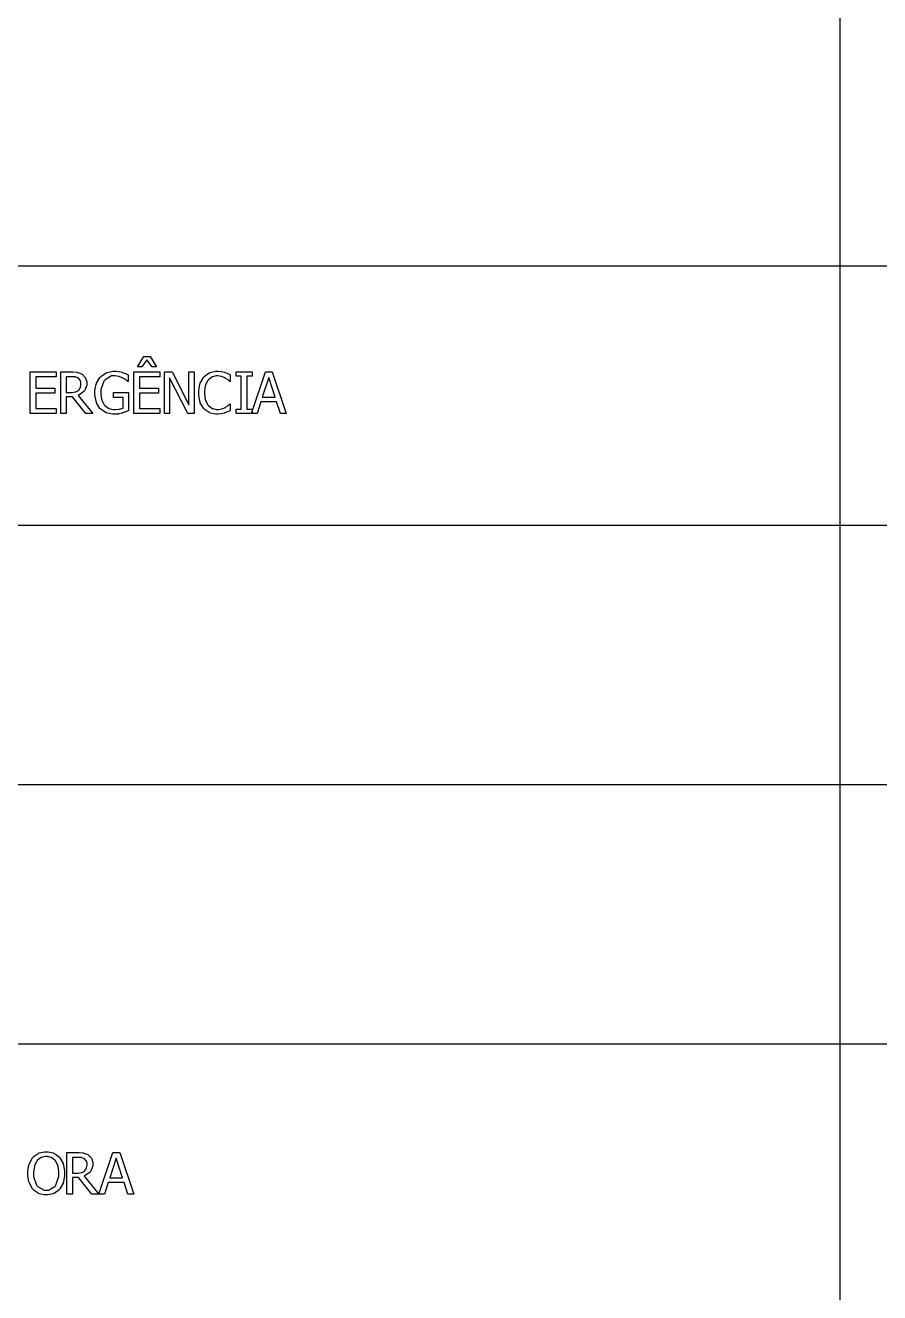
# Model space of a CAD drawing. Header units: millimetres. Extents: x 1974 to 2560, y 1429 to 1567.
# Drawn here: x 2489.68 to 2493.15, y 1522.49 to 1527.66 of the extents above; entities that cross this region are included whole.
import ezdxf

# ---------------------------------------------------------------- set-up
doc = ezdxf.new("R2010")
doc.units = ezdxf.units.MM
doc.layers.add('TEXTO', color=4, linetype='Continuous')

msp = doc.modelspace()

# ---------------------------------------------------------------- linework, layer by layer
at = {"layer": 'TEXTO', "color": 0}
for p, q in [((2492.993, 1531.9544), (2492.993, 1515.0586)), ((2507.7976, 1526.6745), (2478.9131, 1526.6745)), ((2490.1328, 1526.2645), (2490.1587, 1526.3075)), ((2490.1587, 1526.3075), (2490.1844, 1526.3075)), ((2490.1844, 1526.3075), (2490.2103, 1526.2645)), ((2490.1844, 1526.3075), (2490.1844, 1526.3075)), ((2490.1504, 1526.2645), (2490.1328, 1526.2645)), ((2490.1712, 1526.2935), (2490.1504, 1526.2645)), ((2490.1923, 1526.2645), (2490.1712, 1526.2935)), ((2490.2103, 1526.2645), (2490.1923, 1526.2645)), ((2489.6962, 1526.0751), (2489.6962, 1526.244)), ((2489.6962, 1526.244), (2489.8018, 1526.244)), ((2489.8018, 1526.224), (2489.7186, 1526.224)), ((2489.7186, 1526.224), (2489.7186, 1526.1777)), ((2489.8018, 1526.244), (2489.8018, 1526.224)), ((2489.8203, 1526.0751), (2489.8203, 1526.244)), ((2489.8203, 1526.244), (2489.8638, 1526.244)), ((2489.865, 1526.2247), (2489.8428, 1526.2247)), ((2489.8428, 1526.2247), (2489.8428, 1526.1609)), ((2489.8638, 1526.244), (2489.8699, 1526.244)), ((2489.8687, 1526.2247), (2489.865, 1526.2247)), ((2489.8798, 1526.2237), (2489.8687, 1526.2247)), ((2489.8699, 1526.244), (2489.8865, 1526.2427)), ((2489.8808, 1526.2234), (2489.8798, 1526.2237)), ((2489.8818, 1526.2232), (2489.8808, 1526.2234)), ((2489.891, 1526.2195), (2489.8818, 1526.2232)), ((2489.8865, 1526.2427), (2489.8882, 1526.2424)), ((2489.8882, 1526.2424), (2489.8898, 1526.2422)), ((2489.8898, 1526.2422), (2489.9054, 1526.236)), ((2489.8919, 1526.2189), (2489.891, 1526.2195)), ((2489.8928, 1526.2183), (2489.8919, 1526.2189)), ((2489.8995, 1526.2104), (2489.8928, 1526.2183)), ((2489.9, 1526.2095), (2489.8995, 1526.2104)), ((2489.9003, 1526.2086), (2489.9, 1526.2095)), ((2489.9026, 1526.1997), (2489.9003, 1526.2086)), ((2489.9026, 1526.1964), (2489.9026, 1526.1997)), ((2489.9026, 1526.1929), (2489.9026, 1526.1964)), ((2489.9026, 1526.1964), (2489.9026, 1526.1964)), ((2489.9054, 1526.236), (2489.9069, 1526.235)), ((2489.9069, 1526.235), (2489.9084, 1526.2342)), ((2489.9084, 1526.2342), (2489.92, 1526.2219)), ((2489.92, 1526.2219), (2489.9209, 1526.2204)), ((2489.9209, 1526.2204), (2489.9217, 1526.2189)), ((2489.9217, 1526.2189), (2489.926, 1526.2034)), ((2489.926, 1526.2034), (2489.926, 1526.1981)), ((2489.926, 1526.1981), (2489.926, 1526.1904)), ((2489.9654, 1526.1963), (2489.9663, 1526.199)), ((2489.9663, 1526.199), (2489.98, 1526.222)), ((2489.98, 1526.222), (2489.9818, 1526.2239)), ((2489.9818, 1526.2239), (2489.9835, 1526.2258)), ((2489.9956, 1526.2062), (2489.9831, 1526.1719)), ((2489.9835, 1526.2258), (2490.0047, 1526.2401)), ((2489.9981, 1526.2092), (2489.9956, 1526.2062)), ((2490.0006, 1526.2124), (2489.9981, 1526.2092)), ((2490.0276, 1526.2276), (2490.0006, 1526.2124)), ((2490.0047, 1526.2401), (2490.0073, 1526.2411)), ((2490.0073, 1526.2411), (2490.0097, 1526.2421)), ((2490.0097, 1526.2421), (2490.0325, 1526.2471)), ((2490.0375, 1526.2276), (2490.0276, 1526.2276)), ((2490.0325, 1526.2471), (2490.0402, 1526.2471)), ((2490.0419, 1526.2276), (2490.0375, 1526.2276)), ((2490.0402, 1526.2471), (2490.0443, 1526.2471)), ((2490.0551, 1526.2258), (2490.0419, 1526.2276)), ((2490.0443, 1526.2471), (2490.0552, 1526.2461)), ((2490.0565, 1526.2254), (2490.0551, 1526.2258)), ((2490.0552, 1526.2461), (2490.0565, 1526.2458)), ((2490.0565, 1526.2458), (2490.0578, 1526.2456)), ((2490.058, 1526.225), (2490.0565, 1526.2254)), ((2490.0578, 1526.2456), (2490.0703, 1526.2428)), ((2490.0711, 1526.2203), (2490.058, 1526.225)), ((2490.0703, 1526.2428), (2490.0716, 1526.2424)), ((2490.0722, 1526.2197), (2490.0711, 1526.2203)), ((2490.0716, 1526.2424), (2490.0724, 1526.2421)), ((2490.0736, 1526.2191), (2490.0722, 1526.2197)), ((2490.0724, 1526.2421), (2490.083, 1526.2382)), ((2490.0841, 1526.2131), (2490.0736, 1526.2191)), ((2490.083, 1526.2382), (2490.0842, 1526.2376)), ((2490.0848, 1526.2125), (2490.0841, 1526.2131)), ((2490.0842, 1526.2376), (2490.0853, 1526.2371)), ((2490.0855, 1526.2121), (2490.0848, 1526.2125)), ((2490.0853, 1526.2371), (2490.0946, 1526.2329)), ((2490.0928, 1526.2061), (2490.0855, 1526.2121)), ((2490.0936, 1526.2055), (2490.0928, 1526.2061)), ((2490.0955, 1526.2055), (2490.0936, 1526.2055)), ((2490.0946, 1526.2329), (2490.0955, 1526.2325)), ((2490.0955, 1526.2325), (2490.0955, 1526.2055)), ((2490.1183, 1526.0751), (2490.1183, 1526.244)), ((2490.1183, 1526.244), (2490.2239, 1526.244)), ((2490.2239, 1526.224), (2490.1409, 1526.224)), ((2490.1409, 1526.224), (2490.1409, 1526.1777)), ((2490.2239, 1526.244), (2490.2239, 1526.224)), ((2490.2426, 1526.0751), (2490.2426, 1526.244)), ((2490.2426, 1526.244), (2490.2744, 1526.244)), ((2490.3381, 1526.0751), (2490.2636, 1526.2207)), ((2490.2636, 1526.2207), (2490.2636, 1526.0751)), ((2490.2744, 1526.244), (2490.3424, 1526.1103)), ((2490.3424, 1526.1103), (2490.3424, 1526.244)), ((2490.3424, 1526.244), (2490.3634, 1526.244)), ((2490.3634, 1526.244), (2490.3634, 1526.0751)), ((2490.3634, 1526.244), (2490.3634, 1526.244)), ((2490.3873, 1526.1963), (2490.3883, 1526.199)), ((2490.3883, 1526.199), (2490.4013, 1526.2219)), ((2490.4013, 1526.2219), (2490.403, 1526.2238)), ((2490.403, 1526.2238), (2490.4047, 1526.2257)), ((2490.4047, 1526.2257), (2490.4247, 1526.2401)), ((2490.4192, 1526.209), (2490.4099, 1526.191)), ((2490.4204, 1526.2104), (2490.4192, 1526.209)), ((2490.4216, 1526.2119), (2490.4204, 1526.2104)), ((2490.4356, 1526.2228), (2490.4216, 1526.2119)), ((2490.4247, 1526.2401), (2490.427, 1526.2411)), ((2490.427, 1526.2411), (2490.4292, 1526.2421)), ((2490.4292, 1526.2421), (2490.4508, 1526.2471)), ((2490.4373, 1526.2235), (2490.4356, 1526.2228)), ((2490.4389, 1526.2242), (2490.4373, 1526.2235)), ((2490.4526, 1526.2278), (2490.4389, 1526.2242)), ((2490.4508, 1526.2471), (2490.458, 1526.2471)), ((2490.4577, 1526.2278), (2490.4526, 1526.2278)), ((2490.4619, 1526.2278), (2490.4577, 1526.2278)), ((2490.458, 1526.2471), (2490.462, 1526.2471)), ((2490.4741, 1526.226), (2490.4619, 1526.2278)), ((2490.462, 1526.2471), (2490.4726, 1526.2461)), ((2490.4726, 1526.2461), (2490.4739, 1526.2458)), ((2490.4739, 1526.2458), (2490.4751, 1526.2456)), ((2490.4753, 1526.2256), (2490.4741, 1526.226)), ((2490.4751, 1526.2456), (2490.4866, 1526.243)), ((2490.4766, 1526.2252), (2490.4753, 1526.2256)), ((2490.4884, 1526.2204), (2490.4766, 1526.2252)), ((2490.4866, 1526.243), (2490.4877, 1526.2426)), ((2490.4877, 1526.2426), (2490.4885, 1526.2424)), ((2490.4894, 1526.2198), (2490.4884, 1526.2204)), ((2490.4885, 1526.2424), (2490.4979, 1526.2388)), ((2490.4905, 1526.2192), (2490.4894, 1526.2198)), ((2490.5, 1526.2129), (2490.4905, 1526.2192)), ((2490.4979, 1526.2388), (2490.4989, 1526.2383)), ((2490.4989, 1526.2383), (2490.4998, 1526.238)), ((2490.4998, 1526.238), (2490.5092, 1526.2334)), ((2490.5008, 1526.2122), (2490.5, 1526.2129)), ((2490.5015, 1526.2116), (2490.5008, 1526.2122)), ((2490.5079, 1526.2061), (2490.5015, 1526.2116)), ((2490.5084, 1526.2057), (2490.5079, 1526.2061)), ((2490.5102, 1526.2057), (2490.5084, 1526.2057)), ((2490.5092, 1526.2334), (2490.5102, 1526.2328)), ((2490.5102, 1526.2328), (2490.5102, 1526.2057)), ((2490.5341, 1526.2268), (2490.5341, 1526.244)), ((2490.5341, 1526.244), (2490.5996, 1526.244)), ((2490.5556, 1526.2268), (2490.5341, 1526.2268)), ((2490.5556, 1526.0923), (2490.5556, 1526.2268)), ((2490.5996, 1526.2268), (2490.578, 1526.2268)), ((2490.578, 1526.2268), (2490.578, 1526.0923)), ((2490.5969, 1526.0751), (2490.6539, 1526.244)), ((2490.5996, 1526.244), (2490.5996, 1526.2268)), ((2490.6671, 1526.2211), (2490.6411, 1526.1414)), ((2490.6539, 1526.244), (2490.6815, 1526.244)), ((2490.6932, 1526.1414), (2490.6671, 1526.2211)), ((2490.6815, 1526.244), (2490.7384, 1526.0751)), ((2489.7186, 1526.1777), (2489.7961, 1526.1777)), ((2489.7961, 1526.1578), (2489.7186, 1526.1578)), ((2489.7186, 1526.1578), (2489.7186, 1526.0951)), ((2489.7961, 1526.1777), (2489.7961, 1526.1578)), ((2489.8428, 1526.1609), (2489.8625, 1526.1609)), ((2489.8625, 1526.1609), (2489.8668, 1526.1609)), ((2489.8668, 1526.1609), (2489.8785, 1526.1624)), ((2489.8785, 1526.1624), (2489.8799, 1526.1626)), ((2489.8799, 1526.1626), (2489.8812, 1526.1629)), ((2489.8812, 1526.1629), (2489.8921, 1526.1688)), ((2489.8936, 1526.1496), (2489.891, 1526.1486)), ((2489.891, 1526.1486), (2489.9511, 1526.0751)), ((2489.891, 1526.1486), (2489.891, 1526.1486)), ((2489.8921, 1526.1688), (2489.8931, 1526.1696)), ((2489.8931, 1526.1696), (2489.8938, 1526.1705)), ((2489.915, 1526.1651), (2489.8936, 1526.1496)), ((2489.8938, 1526.1705), (2489.8999, 1526.18)), ((2489.8999, 1526.18), (2489.9002, 1526.181)), ((2489.9002, 1526.181), (2489.9006, 1526.1821)), ((2489.9006, 1526.1821), (2489.9026, 1526.1929)), ((2489.9166, 1526.1671), (2489.915, 1526.1651)), ((2489.9182, 1526.1693), (2489.9166, 1526.1671)), ((2489.926, 1526.1904), (2489.9182, 1526.1693)), ((2489.9597, 1526.169), (2489.9645, 1526.1937)), ((2489.9597, 1526.1598), (2489.9597, 1526.169)), ((2489.9597, 1526.1509), (2489.9597, 1526.1598)), ((2489.9644, 1526.1244), (2489.9597, 1526.1509)), ((2489.9645, 1526.1937), (2489.9654, 1526.1963)), ((2489.9831, 1526.1719), (2489.9831, 1526.1604)), ((2489.9831, 1526.1604), (2489.9831, 1526.1531)), ((2489.9831, 1526.1531), (2489.9864, 1526.1328)), ((2490.0349, 1526.1403), (2490.0349, 1526.16)), ((2490.0349, 1526.16), (2490.0961, 1526.16)), ((2490.0961, 1526.16), (2490.0961, 1526.0863)), ((2490.1409, 1526.1777), (2490.2184, 1526.1777)), ((2490.2184, 1526.1578), (2490.1409, 1526.1578)), ((2490.1409, 1526.1578), (2490.1409, 1526.0951)), ((2490.2184, 1526.1777), (2490.2184, 1526.1578)), ((2490.382, 1526.1686), (2490.3864, 1526.1937)), ((2490.382, 1526.1593), (2490.382, 1526.1686)), ((2490.382, 1526.1506), (2490.382, 1526.1593)), ((2490.3866, 1526.1244), (2490.382, 1526.1506)), ((2490.3864, 1526.1937), (2490.3873, 1526.1963)), ((2490.4086, 1526.1866), (2490.4054, 1526.1662)), ((2490.4054, 1526.1662), (2490.4054, 1526.1593)), ((2490.4054, 1526.1593), (2490.4054, 1526.1519)), ((2490.4054, 1526.1519), (2490.4088, 1526.1316)), ((2490.4092, 1526.1888), (2490.4086, 1526.1866)), ((2490.4099, 1526.191), (2490.4092, 1526.1888)), ((2489.7186, 1526.0951), (2489.8018, 1526.0951)), ((2489.8018, 1526.0951), (2489.8018, 1526.0751)), ((2489.8684, 1526.1422), (2489.8428, 1526.1422)), ((2489.8428, 1526.1422), (2489.8428, 1526.0751)), ((2489.922, 1526.0751), (2489.8684, 1526.1422)), ((2489.9653, 1526.1216), (2489.9644, 1526.1244)), ((2489.9662, 1526.1189), (2489.9653, 1526.1216)), ((2489.9799, 1526.0957), (2489.9662, 1526.1189)), ((2489.9818, 1526.0938), (2489.9799, 1526.0957)), ((2489.9835, 1526.092), (2489.9818, 1526.0938)), ((2489.9864, 1526.1328), (2489.987, 1526.1306)), ((2489.987, 1526.1306), (2489.9877, 1526.1286)), ((2489.9877, 1526.1286), (2489.9973, 1526.1107)), ((2489.9973, 1526.1107), (2489.9985, 1526.1091)), ((2489.9985, 1526.1091), (2489.9997, 1526.1077)), ((2489.9997, 1526.1077), (2490.0142, 1526.0966)), ((2490.0142, 1526.0966), (2490.016, 1526.0958)), ((2490.016, 1526.0958), (2490.0176, 1526.0951)), ((2490.0176, 1526.0951), (2490.0337, 1526.0911)), ((2490.0739, 1526.1403), (2490.0349, 1526.1403)), ((2490.0596, 1526.0928), (2490.0728, 1526.0962)), ((2490.0728, 1526.0962), (2490.0739, 1526.0966)), ((2490.0739, 1526.0966), (2490.0739, 1526.1403)), ((2490.1409, 1526.0951), (2490.2239, 1526.0951)), ((2490.2239, 1526.0951), (2490.2239, 1526.0751)), ((2490.3876, 1526.1216), (2490.3866, 1526.1244)), ((2490.3884, 1526.1189), (2490.3876, 1526.1216)), ((2490.4014, 1526.096), (2490.3884, 1526.1189)), ((2490.4032, 1526.0941), (2490.4014, 1526.096)), ((2490.4048, 1526.0923), (2490.4032, 1526.0941)), ((2490.4088, 1526.1316), (2490.4096, 1526.1295)), ((2490.4096, 1526.1295), (2490.4102, 1526.1274)), ((2490.4102, 1526.1274), (2490.4197, 1526.1098)), ((2490.4197, 1526.1098), (2490.421, 1526.1083)), ((2490.421, 1526.1083), (2490.4222, 1526.107)), ((2490.4222, 1526.107), (2490.436, 1526.0964)), ((2490.436, 1526.0964), (2490.4376, 1526.0956)), ((2490.4376, 1526.0956), (2490.4392, 1526.0949)), ((2490.4392, 1526.0949), (2490.4531, 1526.0915)), ((2490.4622, 1526.0915), (2490.4744, 1526.0934)), ((2490.4744, 1526.0934), (2490.4758, 1526.0938)), ((2490.4758, 1526.0938), (2490.4772, 1526.0942)), ((2490.4772, 1526.0942), (2490.4894, 1526.0992)), ((2490.4894, 1526.0992), (2490.4906, 1526.0998)), ((2490.4906, 1526.0998), (2490.4915, 1526.1003)), ((2490.4915, 1526.1003), (2490.5005, 1526.1064)), ((2490.5005, 1526.1064), (2490.5013, 1526.107)), ((2490.5013, 1526.107), (2490.502, 1526.1077)), ((2490.502, 1526.1077), (2490.5079, 1526.1129)), ((2490.5079, 1526.1129), (2490.5084, 1526.1133)), ((2490.5084, 1526.1133), (2490.5102, 1526.1133)), ((2490.5102, 1526.1133), (2490.5102, 1526.0865)), ((2490.6349, 1526.1223), (2490.6196, 1526.0751)), ((2490.6994, 1526.1223), (2490.6349, 1526.1223)), ((2490.6411, 1526.1414), (2490.6932, 1526.1414)), ((2490.6411, 1526.1414), (2490.6411, 1526.1414)), ((2490.7148, 1526.0751), (2490.6994, 1526.1223)), ((2489.8018, 1526.0751), (2489.6962, 1526.0751)), ((2489.8018, 1526.0751), (2489.8018, 1526.0751)), ((2489.8428, 1526.0751), (2489.8203, 1526.0751)), ((2489.9511, 1526.0751), (2489.922, 1526.0751)), ((2490.0047, 1526.0782), (2489.9835, 1526.092)), ((2490.0073, 1526.0772), (2490.0047, 1526.0782)), ((2490.0097, 1526.0763), (2490.0073, 1526.0772)), ((2490.0318, 1526.0718), (2490.0097, 1526.0763)), ((2490.0401, 1526.0718), (2490.0318, 1526.0718)), ((2490.0337, 1526.0911), (2490.0391, 1526.0911)), ((2490.0391, 1526.0911), (2490.0439, 1526.0911)), ((2490.0437, 1526.0718), (2490.0401, 1526.0718)), ((2490.0401, 1526.0718), (2490.0401, 1526.0718)), ((2490.0551, 1526.0728), (2490.0437, 1526.0718)), ((2490.0439, 1526.0911), (2490.0564, 1526.0923)), ((2490.0563, 1526.073), (2490.0551, 1526.0728)), ((2490.0573, 1526.0733), (2490.0563, 1526.073)), ((2490.0564, 1526.0923), (2490.0581, 1526.0925)), ((2490.0697, 1526.0764), (2490.0573, 1526.0733)), ((2490.0581, 1526.0925), (2490.0596, 1526.0928)), ((2490.0712, 1526.0768), (2490.0697, 1526.0764)), ((2490.0722, 1526.0771), (2490.0712, 1526.0768)), ((2490.0834, 1526.081), (2490.0722, 1526.0771)), ((2490.0847, 1526.0815), (2490.0834, 1526.081)), ((2490.0858, 1526.0819), (2490.0847, 1526.0815)), ((2490.0953, 1526.086), (2490.0858, 1526.0819)), ((2490.0961, 1526.0863), (2490.0953, 1526.086)), ((2490.2239, 1526.0751), (2490.1183, 1526.0751)), ((2490.2239, 1526.0751), (2490.2239, 1526.0751)), ((2490.2636, 1526.0751), (2490.2426, 1526.0751)), ((2490.3634, 1526.0751), (2490.3381, 1526.0751)), ((2490.4249, 1526.0785), (2490.4048, 1526.0923)), ((2490.4272, 1526.0775), (2490.4249, 1526.0785)), ((2490.4294, 1526.0767), (2490.4272, 1526.0775)), ((2490.45, 1526.072), (2490.4294, 1526.0767)), ((2490.4577, 1526.072), (2490.45, 1526.072)), ((2490.4531, 1526.0915), (2490.4577, 1526.0915)), ((2490.4577, 1526.0915), (2490.4622, 1526.0915)), ((2490.4615, 1526.072), (2490.4577, 1526.072)), ((2490.4577, 1526.072), (2490.4577, 1526.072)), ((2490.473, 1526.0731), (2490.4615, 1526.072)), ((2490.4741, 1526.0733), (2490.473, 1526.0731)), ((2490.4751, 1526.0735), (2490.4741, 1526.0733)), ((2490.4864, 1526.0765), (2490.4751, 1526.0735)), ((2490.4877, 1526.0769), (2490.4864, 1526.0765)), ((2490.4888, 1526.0773), (2490.4877, 1526.0769)), ((2490.4988, 1526.0812), (2490.4888, 1526.0773)), ((2490.4997, 1526.0815), (2490.4988, 1526.0812)), ((2490.5005, 1526.0819), (2490.4997, 1526.0815)), ((2490.5092, 1526.0861), (2490.5005, 1526.0819)), ((2490.5102, 1526.0865), (2490.5092, 1526.0861)), ((2490.5341, 1526.0751), (2490.5341, 1526.0923)), ((2490.5341, 1526.0923), (2490.5556, 1526.0923)), ((2490.5996, 1526.0751), (2490.5341, 1526.0751)), ((2490.578, 1526.0923), (2490.5996, 1526.0923)), ((2490.6196, 1526.0751), (2490.5969, 1526.0751)), ((2490.5996, 1526.0923), (2490.5996, 1526.0751)), ((2490.5996, 1526.0923), (2490.5996, 1526.0923)), ((2490.6196, 1526.0751), (2490.6196, 1526.0751)), ((2490.7384, 1526.0751), (2490.7148, 1526.0751)), ((2507.7976, 1525.6185), (2478.9131, 1525.6185)), ((2507.7976, 1524.5625), (2478.9131, 1524.5625)), ((2507.7976, 1523.5065), (2478.9131, 1523.5065)), ((2489.7083, 1523.0475), (2489.728, 1523.0617)), ((2489.728, 1523.0617), (2489.7304, 1523.0627)), ((2489.7304, 1523.0627), (2489.7326, 1523.0636)), ((2489.7326, 1523.0636), (2489.754, 1523.0685)), ((2489.7559, 1523.0491), (2489.7414, 1523.0456)), ((2489.754, 1523.0685), (2489.7611, 1523.0685)), ((2489.7613, 1523.0491), (2489.7559, 1523.0491)), ((2489.7611, 1523.0685), (2489.7689, 1523.0685)), ((2489.7662, 1523.0491), (2489.7613, 1523.0491)), ((2489.7809, 1523.0455), (2489.7662, 1523.0491)), ((2489.7689, 1523.0685), (2489.7899, 1523.0636)), ((2489.7899, 1523.0636), (2489.7923, 1523.0624)), ((2489.7923, 1523.0624), (2489.7945, 1523.0615)), ((2489.7945, 1523.0615), (2489.814, 1523.0474)), ((2489.8452, 1522.8961), (2489.8452, 1523.065)), ((2489.8452, 1523.065), (2489.8888, 1523.065)), ((2489.8888, 1523.065), (2489.8948, 1523.065)), ((2489.8948, 1523.065), (2489.9115, 1523.0636)), ((2489.9115, 1523.0636), (2489.9131, 1523.0634)), ((2489.9131, 1523.0634), (2489.9147, 1523.0631)), ((2489.9147, 1523.0631), (2489.9302, 1523.057)), ((2489.9302, 1523.057), (2489.9318, 1523.056)), ((2489.9318, 1523.056), (2489.9332, 1523.0551)), ((2489.9332, 1523.0551), (2489.945, 1523.043)), ((2489.976, 1522.8961), (2490.033, 1523.065)), ((2490.033, 1523.065), (2490.0606, 1523.065)), ((2490.0606, 1523.065), (2490.1176, 1522.8961)), ((2489.6865, 1522.9899), (2489.6909, 1523.0153)), ((2489.6909, 1523.0153), (2489.6918, 1523.018)), ((2489.6918, 1523.018), (2489.6926, 1523.0207)), ((2489.6926, 1523.0207), (2489.7052, 1523.0436)), ((2489.7052, 1523.0436), (2489.7068, 1523.0456)), ((2489.7068, 1523.0456), (2489.7083, 1523.0475)), ((2489.7128, 1523.0079), (2489.7099, 1522.9874)), ((2489.7135, 1523.01), (2489.7128, 1523.0079)), ((2489.714, 1523.0122), (2489.7135, 1523.01)), ((2489.7226, 1523.0303), (2489.714, 1523.0122)), ((2489.7238, 1523.0316), (2489.7226, 1523.0303)), ((2489.725, 1523.0332), (2489.7238, 1523.0316)), ((2489.7383, 1523.0441), (2489.725, 1523.0332)), ((2489.7399, 1523.0448), (2489.7383, 1523.0441)), ((2489.7414, 1523.0456), (2489.7399, 1523.0448)), ((2489.7825, 1523.0447), (2489.7809, 1523.0455)), ((2489.7841, 1523.0441), (2489.7825, 1523.0447)), ((2489.7975, 1523.0331), (2489.7841, 1523.0441)), ((2489.7987, 1523.0316), (2489.7975, 1523.0331)), ((2489.7997, 1523.0303), (2489.7987, 1523.0316)), ((2489.8083, 1523.0125), (2489.7997, 1523.0303)), ((2489.8089, 1523.0102), (2489.8083, 1523.0125)), ((2489.8095, 1523.0081), (2489.8089, 1523.0102)), ((2489.8125, 1522.988), (2489.8095, 1523.0081)), ((2489.814, 1523.0474), (2489.8156, 1523.0456)), ((2489.8156, 1523.0456), (2489.8172, 1523.0437)), ((2489.8156, 1523.0456), (2489.8156, 1523.0456)), ((2489.8172, 1523.0437), (2489.8296, 1523.0208)), ((2489.8296, 1523.0208), (2489.8306, 1523.018)), ((2489.8306, 1523.018), (2489.8315, 1523.0153)), ((2489.8315, 1523.0153), (2489.8359, 1522.9892)), ((2489.89, 1523.0457), (2489.8677, 1523.0457)), ((2489.8677, 1523.0457), (2489.8677, 1522.982)), ((2489.8936, 1523.0457), (2489.89, 1523.0457)), ((2489.9046, 1523.0446), (2489.8936, 1523.0457)), ((2489.9057, 1523.0444), (2489.9046, 1523.0446)), ((2489.9067, 1523.0443), (2489.9057, 1523.0444)), ((2489.9159, 1523.0405), (2489.9067, 1523.0443)), ((2489.9168, 1523.0398), (2489.9159, 1523.0405)), ((2489.9177, 1523.0393), (2489.9168, 1523.0398)), ((2489.9244, 1523.0315), (2489.9177, 1523.0393)), ((2489.9188, 1522.9916), (2489.9248, 1523.001)), ((2489.9249, 1523.0306), (2489.9244, 1523.0315)), ((2489.9248, 1523.001), (2489.9252, 1523.002)), ((2489.9252, 1523.0297), (2489.9249, 1523.0306)), ((2489.9275, 1523.0208), (2489.9252, 1523.0297)), ((2489.9252, 1523.002), (2489.9256, 1523.0032)), ((2489.9256, 1523.0032), (2489.9275, 1523.0139)), ((2489.9275, 1523.0175), (2489.9275, 1523.0208)), ((2489.9275, 1523.0139), (2489.9275, 1523.0175)), ((2489.9275, 1523.0175), (2489.9275, 1523.0175)), ((2489.951, 1523.0113), (2489.9431, 1522.9902)), ((2489.945, 1523.043), (2489.9459, 1523.0414)), ((2489.9459, 1523.0414), (2489.9466, 1523.04)), ((2489.9466, 1523.04), (2489.951, 1523.0244)), ((2489.951, 1523.0244), (2489.951, 1523.0191)), ((2489.951, 1523.0191), (2489.951, 1523.0113)), ((2490.0461, 1523.0421), (2490.0202, 1522.9625)), ((2490.0722, 1522.9625), (2490.0461, 1523.0421)), ((2489.6865, 1522.9805), (2489.6865, 1522.9899)), ((2489.6865, 1522.972), (2489.6865, 1522.9805)), ((2489.6909, 1522.9461), (2489.6865, 1522.972)), ((2489.6918, 1522.9433), (2489.6909, 1522.9461)), ((2489.7099, 1522.9874), (2489.7099, 1522.9805)), ((2489.7099, 1522.9805), (2489.7099, 1522.9678)), ((2489.7099, 1522.9678), (2489.7216, 1522.9326)), ((2489.8009, 1522.9326), (2489.8125, 1522.9686)), ((2489.8125, 1522.9805), (2489.8125, 1522.988)), ((2489.8125, 1522.9686), (2489.8125, 1522.9805)), ((2489.8125, 1522.9805), (2489.8125, 1522.9805)), ((2489.8315, 1522.9461), (2489.8307, 1522.9433)), ((2489.8359, 1522.9713), (2489.8315, 1522.9461)), ((2489.8359, 1522.9892), (2489.8359, 1522.9805)), ((2489.8359, 1522.9805), (2489.8359, 1522.9713)), ((2489.8677, 1522.982), (2489.8874, 1522.982)), ((2489.8933, 1522.9632), (2489.8677, 1522.9632)), ((2489.8677, 1522.9632), (2489.8677, 1522.8961)), ((2489.8874, 1522.982), (2489.8917, 1522.982)), ((2489.8917, 1522.982), (2489.9034, 1522.9835)), ((2489.9469, 1522.8961), (2489.8933, 1522.9632)), ((2489.9034, 1522.9835), (2489.9048, 1522.9836)), ((2489.9048, 1522.9836), (2489.9061, 1522.9839)), ((2489.9061, 1522.9839), (2489.917, 1522.9898)), ((2489.9186, 1522.9706), (2489.9159, 1522.9695)), ((2489.9159, 1522.9695), (2489.976, 1522.8961)), ((2489.9159, 1522.9695), (2489.9159, 1522.9695)), ((2489.917, 1522.9898), (2489.918, 1522.9907)), ((2489.918, 1522.9907), (2489.9188, 1522.9916)), ((2489.94, 1522.9861), (2489.9186, 1522.9706)), ((2489.9416, 1522.9881), (2489.94, 1522.9861)), ((2489.9431, 1522.9902), (2489.9416, 1522.9881)), ((2490.0202, 1522.9625), (2490.0722, 1522.9625)), ((2490.0202, 1522.9625), (2490.0202, 1522.9625)), ((2489.6926, 1522.9405), (2489.6918, 1522.9433)), ((2489.705, 1522.9176), (2489.6926, 1522.9405)), ((2489.7067, 1522.9156), (2489.705, 1522.9176)), ((2489.7083, 1522.9138), (2489.7067, 1522.9156)), ((2489.728, 1522.8993), (2489.7083, 1522.9138)), ((2489.7216, 1522.9326), (2489.7239, 1522.9296)), ((2489.7239, 1522.9296), (2489.7262, 1522.9266)), ((2489.7262, 1522.9266), (2489.7525, 1522.9119)), ((2489.7303, 1522.8983), (2489.728, 1522.8993)), ((2489.7325, 1522.8974), (2489.7303, 1522.8983)), ((2489.7534, 1522.8925), (2489.7325, 1522.8974)), ((2489.7525, 1522.9119), (2489.7613, 1522.9119)), ((2489.7613, 1522.9119), (2489.7706, 1522.9119)), ((2489.7892, 1522.8973), (2489.7681, 1522.8925)), ((2489.7706, 1522.9119), (2489.7963, 1522.9266)), ((2489.7915, 1522.8981), (2489.7892, 1522.8973)), ((2489.7937, 1522.8991), (2489.7915, 1522.8981)), ((2489.8139, 1522.9137), (2489.7937, 1522.8991)), ((2489.7963, 1522.9266), (2489.7987, 1522.9296)), ((2489.7987, 1522.9296), (2489.8009, 1522.9326)), ((2489.8156, 1522.9156), (2489.8139, 1522.9137)), ((2489.8172, 1522.9176), (2489.8156, 1522.9156)), ((2489.8298, 1522.9407), (2489.8172, 1522.9176)), ((2489.8307, 1522.9433), (2489.8298, 1522.9407)), ((2489.8677, 1522.8961), (2489.8452, 1522.8961)), ((2489.976, 1522.8961), (2489.9469, 1522.8961)), ((2489.9987, 1522.8961), (2489.976, 1522.8961)), ((2490.0139, 1522.9433), (2489.9987, 1522.8961)), ((2489.9987, 1522.8961), (2489.9987, 1522.8961)), ((2490.0786, 1522.9433), (2490.0139, 1522.9433)), ((2490.0938, 1522.8961), (2490.0786, 1522.9433)), ((2490.1176, 1522.8961), (2490.0938, 1522.8961)), ((2489.7611, 1522.8925), (2489.7534, 1522.8925)), ((2489.7681, 1522.8925), (2489.7611, 1522.8925))]:
    msp.add_line(p, q, dxfattribs=at)

doc.saveas('drawing.dxf')
